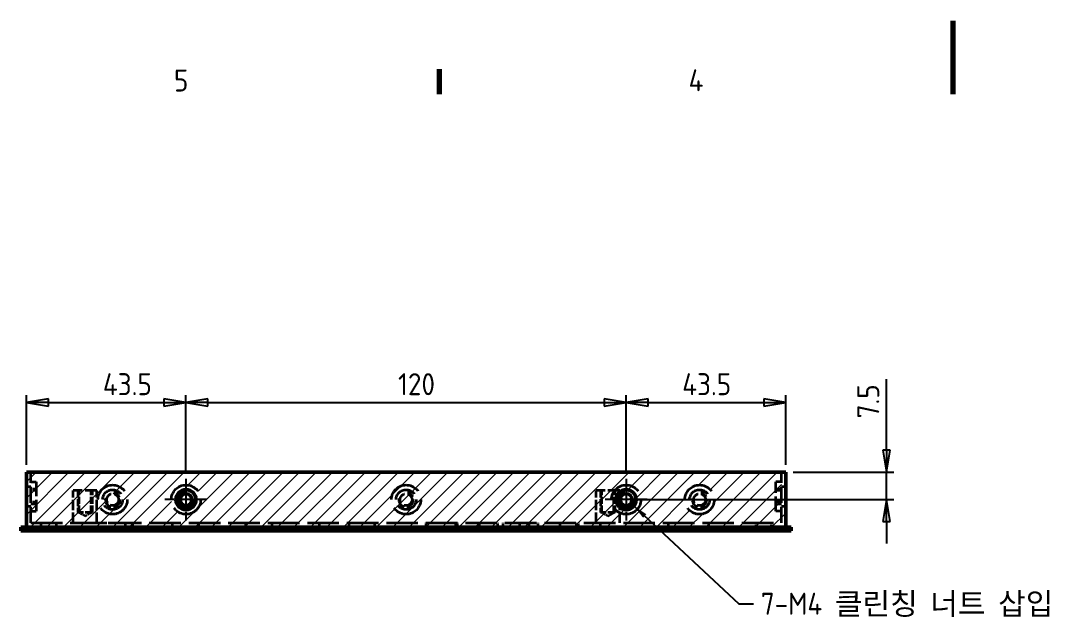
# Model space of a CAD drawing. Header units: millimetres. Extents: x 0 to 840, y 0 to 594.
# Drawn here: x 165.9 to 451.1, y 431.4 to 594 of the extents above; entities that cross this region are included whole.
import ezdxf

# ---------------------------------------------------------------- set-up
doc = ezdxf.new("R2010")
doc.units = ezdxf.units.MM
doc.header["$LTSCALE"] = 2
doc.linetypes.add('CHAIN', pattern=[0.3543, 0.2362, -0.0295, 0.0591, -0.0295])
doc.linetypes.add('DASHED', pattern=[0.2067, 0.1654, -0.0413])
doc.layers.get('0').update_dxf_attribs({"lineweight": 25})
for name, color, linetype, lineweight in [('가려진 것(ISO)', 5, 'DASHED', 35), ('가시적인 것(ISO)', 7, 'Continuous', 50), ('가시적인 좁은 것(ISO)', 1, 'Continuous', 35), ('경계(ISO)', 7, 'Continuous', 70), ('기호(ISO)', 7, 'Continuous', 25), ('스케치 형상(ISO)', 7, 'Continuous', 25), ('중심 표식(ISO)', 1, 'Continuous', 25), ('치수(ISO)', 7, 'Continuous', 25), ('해치(ISO)', 1, 'Continuous', 18)]:
    doc.layers.add(name, color=color, linetype=linetype, lineweight=lineweight)
doc.styles.add('ISO ProportionalPSTEK', font='isocp.shx')
doc.dimstyles.new('PSTEK', dxfattribs={"dimscale": 2, "dimtxt": 3, "dimasz": 3, "dimexe": 1, "dimexo": 1, "dimgap": 1, "dimtad": 1, "dimrnd": 1e-08, "dimdsep": 46, "dimtxsty": 'ISO ProportionalPSTEK', "dimblk": 'Filled-1', "dimcen": 0.09, "dimdle": 10, "dimclrd": 3, "dimclre": 3, "dimclrt": 1, "dimadec": 1, "dimazin": 2, "dimtfac": 1, "dimtmove": 0, "dimatfit": 3, "dimfxl": 0, "dimtolj": 1, "dimlwd": -1, "dimlwe": -1, "dimarcsym": 0})
doc.dimstyles.new('PSTEK$7', dxfattribs={"dimscale": 2, "dimtxt": 3, "dimasz": 2, "dimexe": 1, "dimexo": 1, "dimgap": 1, "dimtad": 1, "dimrnd": 1e-08, "dimdsep": 46, "dimtxsty": 'ISO ProportionalPSTEK', "dimblk": 'Filled-1', "dimcen": 0.09, "dimdle": 10, "dimclrd": 3, "dimclre": 3, "dimclrt": 1, "dimadec": 1, "dimazin": 2, "dimtfac": 1, "dimtmove": 0, "dimatfit": 3, "dimfxl": 0, "dimtolj": 1, "dimlwd": -1, "dimlwe": -1, "dimarcsym": 0})

# ---------------------------------------------------------------- blocks, each defined once
blk = doc.blocks.new('경계 Default Border')
at = {"layer": '경계(ISO)'}
blk.add_line((140, 287), (140, 290.4), dxfattribs=at)
at = {"layer": '경계(ISO)', "flags": 128}
blk.add_lwpolyline([(210, 297), (210, 287)], dxfattribs=at)
at = {"layer": '경계(ISO)', "color": 1, "char_height": 3, "attachment_point": 7, "style": 'ISO ProportionalPSTEK'}
for s, insert in [('5', (103.83, 287.37)), ('4', (173.97, 287.4))]:
    blk.add_mtext(s, dxfattribs=dict(at, insert=insert))
blk = doc.blocks.new('Filled-1')
at = {"color": 0}
for p, q in [((0, 0), (-1, 0.167)), ((-1, 0.167), (-1, -0.167)), ((-1, 0), (0, 0)), ((-1, -0.167), (0, 0))]:
    blk.add_line(p, q, dxfattribs=at)
at = {"color": 0, "flags": 128}
blk.add_lwpolyline([(-1, -0.167), (0, 0)], dxfattribs=at)
at = {"color": 0}
blk.add_solid([(-1, -0.167), (0, 0), (-1, 0.167), (-1, -0.167)], dxfattribs=at)
blk = doc.blocks.new('*D43')
at = {"layer": 'Defpoints', "color": 0}
for p in [(210.93, 489.9), (167.43, 470.9), (210.93, 469.12)]:
    blk.add_point(p, dxfattribs=at)
at = {"layer": '치수(ISO)', "color": 3}
for p, q in [((167.43, 472.9), (167.43, 491.9)), ((210.93, 471.12), (210.93, 491.9)), ((173.43, 489.9), (204.93, 489.9))]:
    blk.add_line(p, q, dxfattribs=at)
at = {"layer": '치수(ISO)', "color": 3, "xscale": 6, "yscale": 6, "zscale": 6, "rotation": 180}
blk.add_blockref('Filled-1', (167.43, 489.9), dxfattribs=at)
at = {"layer": '치수(ISO)', "color": 3, "xscale": 6, "yscale": 6, "zscale": 6}
blk.add_blockref('Filled-1', (210.93, 489.9), dxfattribs=at)
at = {"layer": '치수(ISO)', "color": 1, "insert": (188.27, 497.9), "char_height": 6, "attachment_point": 1, "style": 'ISO ProportionalPSTEK'}
blk.add_mtext('\\A1;43.5', dxfattribs=at)
blk = doc.blocks.new('*D44')
at = {"layer": 'Defpoints', "color": 0}
for p in [(330.93, 489.9), (210.93, 469.12), (330.93, 469.12)]:
    blk.add_point(p, dxfattribs=at)
at = {"layer": '치수(ISO)', "color": 3}
for p, q in [((210.93, 471.12), (210.93, 491.9)), ((330.93, 471.12), (330.93, 491.9)), ((216.93, 489.9), (324.93, 489.9))]:
    blk.add_line(p, q, dxfattribs=at)
at = {"layer": '치수(ISO)', "color": 3, "xscale": 6, "yscale": 6, "zscale": 6, "rotation": 180}
blk.add_blockref('Filled-1', (210.93, 489.9), dxfattribs=at)
at = {"layer": '치수(ISO)', "color": 3, "xscale": 6, "yscale": 6, "zscale": 6}
blk.add_blockref('Filled-1', (330.93, 489.9), dxfattribs=at)
at = {"layer": '치수(ISO)', "color": 1, "insert": (268.74, 497.9), "char_height": 6, "attachment_point": 1, "style": 'ISO ProportionalPSTEK'}
blk.add_mtext('\\A1;120', dxfattribs=at)
blk = doc.blocks.new('*D45')
at = {"layer": 'Defpoints', "color": 0}
for p in [(374.43, 489.9), (374.43, 470.9), (330.93, 469.12)]:
    blk.add_point(p, dxfattribs=at)
at = {"layer": '치수(ISO)', "color": 3}
for p, q in [((330.93, 471.12), (330.93, 491.9)), ((374.43, 472.9), (374.43, 491.9)), ((336.93, 489.9), (368.43, 489.9))]:
    blk.add_line(p, q, dxfattribs=at)
at = {"layer": '치수(ISO)', "color": 3, "xscale": 6, "yscale": 6, "zscale": 6, "rotation": 180}
blk.add_blockref('Filled-1', (330.93, 489.9), dxfattribs=at)
at = {"layer": '치수(ISO)', "color": 3, "xscale": 6, "yscale": 6, "zscale": 6}
blk.add_blockref('Filled-1', (374.43, 489.9), dxfattribs=at)
at = {"layer": '치수(ISO)', "color": 1, "insert": (346.2, 497.9), "char_height": 6, "attachment_point": 1, "style": 'ISO ProportionalPSTEK'}
blk.add_mtext('\\A1;43.5', dxfattribs=at)
blk = doc.blocks.new('*D46')
at = {"layer": 'Defpoints', "color": 0}
for p in [(374.43, 470.9), (401.92, 470.9), (330.93, 463.4)]:
    blk.add_point(p, dxfattribs=at)
at = {"layer": '치수(ISO)', "color": 3}
for p, q in [((401.92, 476.9), (401.92, 496.23)), ((376.43, 470.9), (403.92, 470.9)), ((401.92, 463.4), (401.92, 470.9)), ((332.93, 463.4), (403.92, 463.4)), ((401.92, 457.4), (401.92, 451.4))]:
    blk.add_line(p, q, dxfattribs=at)
at = {"layer": '치수(ISO)', "color": 3, "xscale": 6, "yscale": 6, "zscale": 6}
for p, rotation in [((401.92, 470.9), 270), ((401.92, 463.4), 90)]:
    blk.add_blockref('Filled-1', p, dxfattribs=dict(at, rotation=rotation))
at = {"layer": '치수(ISO)', "color": 1, "insert": (393.92, 485.58), "char_height": 6, "attachment_point": 1, "rotation": 90, "style": 'ISO ProportionalPSTEK'}
blk.add_mtext('\\A1;7.5', dxfattribs=at)

msp = doc.modelspace()

# ---------------------------------------------------------------- hatches: boundary and pattern name
at = {"layer": '해치(ISO)'}
h = msp.add_hatch(dxfattribs=at)
h.set_pattern_fill('ANSI31', color=1, scale=25.4, style=0)
h.set_pattern_definition([(45, (0, 0), (-2.245064, 2.245064), [])])
edge = h.paths.add_edge_path(flags=0)
edge.add_arc((210.934, 463.3982), 4, 0, 360)
edge = h.paths.add_edge_path(flags=0)
edge.add_arc((350.934, 463.3982), 4, 0, 360)
edge = h.paths.add_edge_path(flags=0)
edge.add_arc((330.934, 463.3982), 2.725, 0, 360)
edge = h.paths.add_edge_path(flags=0)
edge.add_arc((190.934, 463.3982), 1.621, 0, 360)
h.paths.add_polyline_path([(167.434, 470.8982), (167.434, 455.8982), (374.434, 455.8982), (374.434, 461.5982), (373.234, 461.5982), (373.234, 470.8982)])

# ---------------------------------------------------------------- linework, layer by layer
at = {"layer": '가려진 것(ISO)', "ltscale": 13.142306}
for p, q in [((168.634, 457.0982), (168.634, 470.8982)), ((373.234, 457.0982), (373.234, 470.8982))]:
    msp.add_line(p, q, dxfattribs=at)
at = {"layer": '가려진 것(ISO)', "ltscale": 1.428422}
for p, q in [((168.634, 468.2982), (170.134, 468.2982)), ((373.234, 468.2982), (371.734, 468.2982)), ((170.134, 466.2982), (168.634, 466.2982)), ((170.134, 465.9192), (168.634, 465.9192)), ((373.234, 466.2982), (371.734, 466.2982)), ((373.234, 465.9192), (371.734, 465.9192)), ((170.134, 462.6772), (168.634, 462.6772)), ((168.634, 462.2982), (170.134, 462.2982)), ((373.234, 462.6772), (371.734, 462.6772)), ((371.734, 462.2982), (373.234, 462.2982)), ((168.634, 460.2982), (170.134, 460.2982)), ((373.234, 460.2982), (371.734, 460.2982))]:
    msp.add_line(p, q, dxfattribs=at)
at = {"layer": '가려진 것(ISO)', "ltscale": 11.967462}
for p, q in [((170.134, 468.2982), (170.134, 460.2982)), ((371.734, 460.2982), (371.734, 468.2982))]:
    msp.add_line(p, q, dxfattribs=at)
at = {"layer": '가려진 것(ISO)', "ltscale": 1.142718}
for p, q in [((167.434, 466.9982), (168.634, 466.9982)), ((373.234, 466.9982), (374.434, 466.9982)), ((167.434, 461.5982), (168.634, 461.5982)), ((373.234, 461.5982), (374.434, 461.5982)), ((194.439, 455.8982), (194.439, 457.0982)), ((196.434, 455.8982), (196.434, 457.0982)), ((207.289, 455.8982), (207.289, 457.0982)), ((214.439, 455.8982), (214.439, 457.0982)), ((227.289, 455.8982), (227.289, 457.0982)), ((234.439, 455.8982), (234.439, 457.0982)), ((247.289, 455.8982), (247.289, 457.0982)), ((255.434, 455.8982), (255.434, 457.0982)), ((262.434, 455.8982), (262.434, 457.0982)), ((276.434, 455.8982), (276.434, 457.0982)), ((284.509, 455.8982), (284.509, 457.0982)), ((284.934, 455.8982), (284.934, 457.0982)), ((290.934, 455.8982), (290.934, 457.0982)), ((295.934, 455.8982), (295.934, 457.0982)), ((297.359, 455.8982), (297.359, 457.0982)), ((301.934, 455.8982), (301.934, 457.0982)), ((304.509, 455.8982), (304.509, 457.0982)), ((306.934, 455.8982), (306.934, 457.0982)), ((312.934, 455.8982), (312.934, 457.0982)), ((317.359, 455.8982), (317.359, 457.0982)), ((317.934, 455.8982), (317.934, 457.0982)), ((323.934, 455.8982), (323.934, 457.0982)), ((342.434, 455.8982), (342.434, 457.0982)), ((353.434, 455.8982), (353.434, 457.0982))]:
    msp.add_line(p, q, dxfattribs=at)
at = {"layer": '가려진 것(ISO)', "ltscale": 9.648746}
for p, q in [((186.659, 465.8982), (180.209, 465.8982)), ((329.159, 465.8982), (322.709, 465.8982))]:
    msp.add_line(p, q, dxfattribs=at)
at = {"layer": '가려진 것(ISO)', "ltscale": 8.380565}
for p, q in [((180.209, 457.0982), (180.209, 465.8982)), ((186.659, 457.0982), (186.659, 465.8982)), ((322.709, 457.0982), (322.709, 465.8982)), ((329.159, 457.0982), (329.159, 465.8982))]:
    msp.add_line(p, q, dxfattribs=at)
at = {"layer": '가려진 것(ISO)', "ltscale": 5.71399}
for p, q in [((181.434, 465.8982), (181.434, 459.8982)), ((181.813, 459.8982), (181.813, 465.8982)), ((185.055, 459.8982), (185.055, 465.8982)), ((185.434, 459.8982), (185.434, 465.8982)), ((323.934, 465.8982), (323.934, 459.8982)), ((324.313, 459.8982), (324.313, 465.8982)), ((327.555, 459.8982), (327.555, 465.8982)), ((327.934, 459.8982), (327.934, 465.8982))]:
    msp.add_line(p, q, dxfattribs=at)
at = {"layer": '가려진 것(ISO)', "ltscale": 5.983681}
for p, q in [((185.434, 459.8982), (181.434, 459.8982)), ((327.934, 459.8982), (323.934, 459.8982))]:
    msp.add_line(p, q, dxfattribs=at)
at = {"layer": '가려진 것(ISO)', "ltscale": 1.800898}
for p, q in [((183.434, 458.9242), (181.813, 459.8982)), ((183.434, 458.9242), (185.055, 459.8982)), ((325.934, 458.9242), (324.313, 459.8982)), ((325.934, 458.9242), (327.555, 459.8982))]:
    msp.add_line(p, q, dxfattribs=at)
at = {"layer": '가려진 것(ISO)', "ltscale": 26.048429}
msp.add_line((168.634, 457.0982), (373.234, 457.0982), dxfattribs=at)
at = {"layer": '가려진 것(ISO)', "ltscale": 2.095066}
for p, q in [((171.334, 457.0982), (171.334, 454.8982)), ((175.534, 457.0982), (175.534, 454.8982)), ((366.334, 454.8982), (366.334, 457.0982)), ((370.534, 454.8982), (370.534, 457.0982))]:
    msp.add_line(p, q, dxfattribs=at)
at = {"layer": '가려진 것(ISO)', "ltscale": 0.095135}
for p, q in [((186.134, 457.0982), (186.134, 456.9982)), ((186.334, 457.0982), (186.334, 456.9982)), ((191.334, 457.0982), (191.334, 456.9982)), ((267.734, 457.0982), (267.734, 456.9982)), ((272.534, 457.0982), (272.534, 456.9982)), ((272.734, 457.0982), (272.734, 456.9982))]:
    msp.add_line(p, q, dxfattribs=at)
at = {"layer": '가려진 것(ISO)', "ltscale": 0.19037}
msp.add_line((186.334, 456.9982), (186.134, 456.9982), dxfattribs=at)
at = {"layer": '가려진 것(ISO)', "ltscale": 4.761642}
for p, q in [((191.334, 456.9982), (186.334, 456.9982)), ((272.734, 456.9982), (267.734, 456.9982))]:
    msp.add_line(p, q, dxfattribs=at)
at = {"layer": '가려진 것(ISO)', "ltscale": 0.952248}
for p, q in [((178.034, 454.8982), (178.034, 455.8982)), ((254.2561, 454.8982), (254.2561, 455.8982)), ((277.6119, 455.8982), (277.6119, 454.8982)), ((363.834, 454.8982), (363.834, 455.8982))]:
    msp.add_line(p, q, dxfattribs=at)
at = {"layer": '가려진 것(ISO)', "ltscale": 30.397606}
for centre in [(190.934, 463.3982), (210.934, 463.3982), (270.934, 463.3982), (330.934, 463.3982), (350.934, 463.3982)]:
    msp.add_circle(centre, 4, dxfattribs=at)
at = {"layer": '가려진 것(ISO)', "ltscale": 20.70837}
for centre in [(190.934, 463.3982), (270.934, 463.3982), (350.934, 463.3982)]:
    msp.add_circle(centre, 2.725, dxfattribs=at)
at = {"layer": '가려진 것(ISO)', "ltscale": 9.699609}
for centre in [(190.934, 463.3982), (270.934, 463.3982), (350.934, 463.3982)]:
    msp.add_circle(centre, 1.621, dxfattribs=at)
at = {"layer": '가려진 것(ISO)', "ltscale": 8.975572}
for centre in [(190.934, 463.3982), (270.934, 463.3982), (350.934, 463.3982)]:
    msp.add_arc(centre, 2, 170, 80, dxfattribs=at)
at = {"layer": '가시적인 것(ISO)'}
for p, q in [((167.434, 470.8982), (374.434, 470.8982)), ((167.434, 455.8982), (167.434, 470.8982)), ((374.434, 455.8982), (374.434, 470.8982)), ((165.934, 455.8982), (166.934, 455.8982)), ((165.934, 455.8982), (165.934, 454.8982)), ((166.934, 454.8982), (165.934, 454.8982)), ((166.934, 455.8982), (374.934, 455.8982)), ((374.934, 454.8982), (166.934, 454.8982)), ((374.934, 455.8982), (375.934, 455.8982)), ((375.934, 454.8982), (374.934, 454.8982)), ((375.934, 454.8982), (375.934, 455.8982))]:
    msp.add_line(p, q, dxfattribs=at)
for centre, radius in [((210.934, 463.3982), 2.725), ((210.934, 463.3982), 1.621), ((330.934, 463.3982), 2.725), ((330.934, 463.3982), 1.621)]:
    msp.add_circle(centre, radius, dxfattribs=at)
at = {"layer": '가시적인 좁은 것(ISO)'}
for p, q in [((166.934, 454.8982), (166.934, 455.8982)), ((374.934, 455.8982), (374.934, 454.8982))]:
    msp.add_line(p, q, dxfattribs=at)
for centre in [(210.934, 463.3982), (330.934, 463.3982)]:
    msp.add_arc(centre, 2, 100, 10, dxfattribs=at)
at = {"layer": '스케치 형상(ISO)'}
for p, q in [((167.434, 470.8982), (167.434, 455.8982)), ((374.434, 470.8982), (167.434, 470.8982)), ((374.434, 470.8982), (374.434, 455.8982)), ((167.434, 455.8982), (374.434, 455.8982))]:
    msp.add_line(p, q, dxfattribs=at)
at = {"layer": '중심 표식(ISO)', "linetype": 'CHAIN', "ltscale": 6.361562}
for p, q in [((210.934, 469.1232), (210.934, 457.6732)), ((330.934, 469.1232), (330.934, 457.6732)), ((216.659, 463.3982), (205.209, 463.3982)), ((336.659, 463.3982), (325.209, 463.3982))]:
    msp.add_line(p, q, dxfattribs=at)

# ---------------------------------------------------------------- block references
at = {"xscale": 2, "yscale": 2, "zscale": 2}
msp.add_blockref('경계 Default Border', (0, 0), dxfattribs=at)

# ---------------------------------------------------------------- texts
at = {"layer": '기호(ISO)', "color": 1, "insert": (367.6372, 438.0093), "char_height": 6, "width": 93.504181, "attachment_point": 1, "style": 'ISO ProportionalPSTEK'}
msp.add_mtext('{\\fISOCP|b0|i0;\\H6.0000;7-M4 클린칭 너트 삽입}', dxfattribs=at)

# ---------------------------------------------------------------- dimensions: what is measured, and where the dimension line sits
at = {"layer": '치수(ISO)', "color": 3}
for base, p1, p2, picture, middle in [((210.934, 489.9026), (167.434, 470.8982), (210.934, 469.1232), '*D43', (194.9955, 489.9026)), ((374.434, 489.9026), (330.934, 469.1232), (374.434, 470.8982), '*D45', (352.9276, 489.9026))]:
    dim = msp.add_linear_dim(base=base, p1=p1, p2=p2, dimstyle='PSTEK', override={"dimdec": 2, "dimtp": 0, "dimtm": 0, "dimtdec": 2, "dimtofl": 0, "dimatfit": 1}, dxfattribs=at)
    dim.commit()
    dim.dimension.update_dxf_attribs({"geometry": picture, "text_midpoint": middle, "dimtype": 160})
for base, p1, p2, angle, override, picture, middle in [((330.934, 489.9026), (210.934, 469.1232), (330.934, 469.1232), 180, {"dimdec": 2, "dimtp": 0, "dimtm": 0, "dimtdec": 2, "dimtofl": 0, "dimatfit": 1}, '*D44', (273.5464, 489.9026)), ((401.918, 470.8982), (330.934, 463.3982), (374.434, 470.8982), 270, {"dimdec": 2, "dimtp": 0, "dimtm": 0, "dimtdec": 2, "dimtofl": 1, "dimatfit": 1}, '*D46', (401.918, 489.9026))]:
    dim = msp.add_linear_dim(base=base, p1=p1, p2=p2, angle=angle, dimstyle='PSTEK', override=override, dxfattribs=at)
    dim.commit()
    dim.dimension.update_dxf_attribs({"geometry": picture, "text_midpoint": middle, "dimtype": 160})

# ---------------------------------------------------------------- leaders
at = {"layer": '기호(ISO)', "color": 3, "annotation_type": 0, "has_hookline": 1, "hookline_direction": 0, "text_width": 83.4889}
msp.add_leader([(333.0463, 461.6765), (361.6372, 435.0093), (365.6372, 435.0093)], dimstyle='PSTEK$7', override={"dimtad": 0}, dxfattribs=at)

doc.saveas('drawing.dxf')
